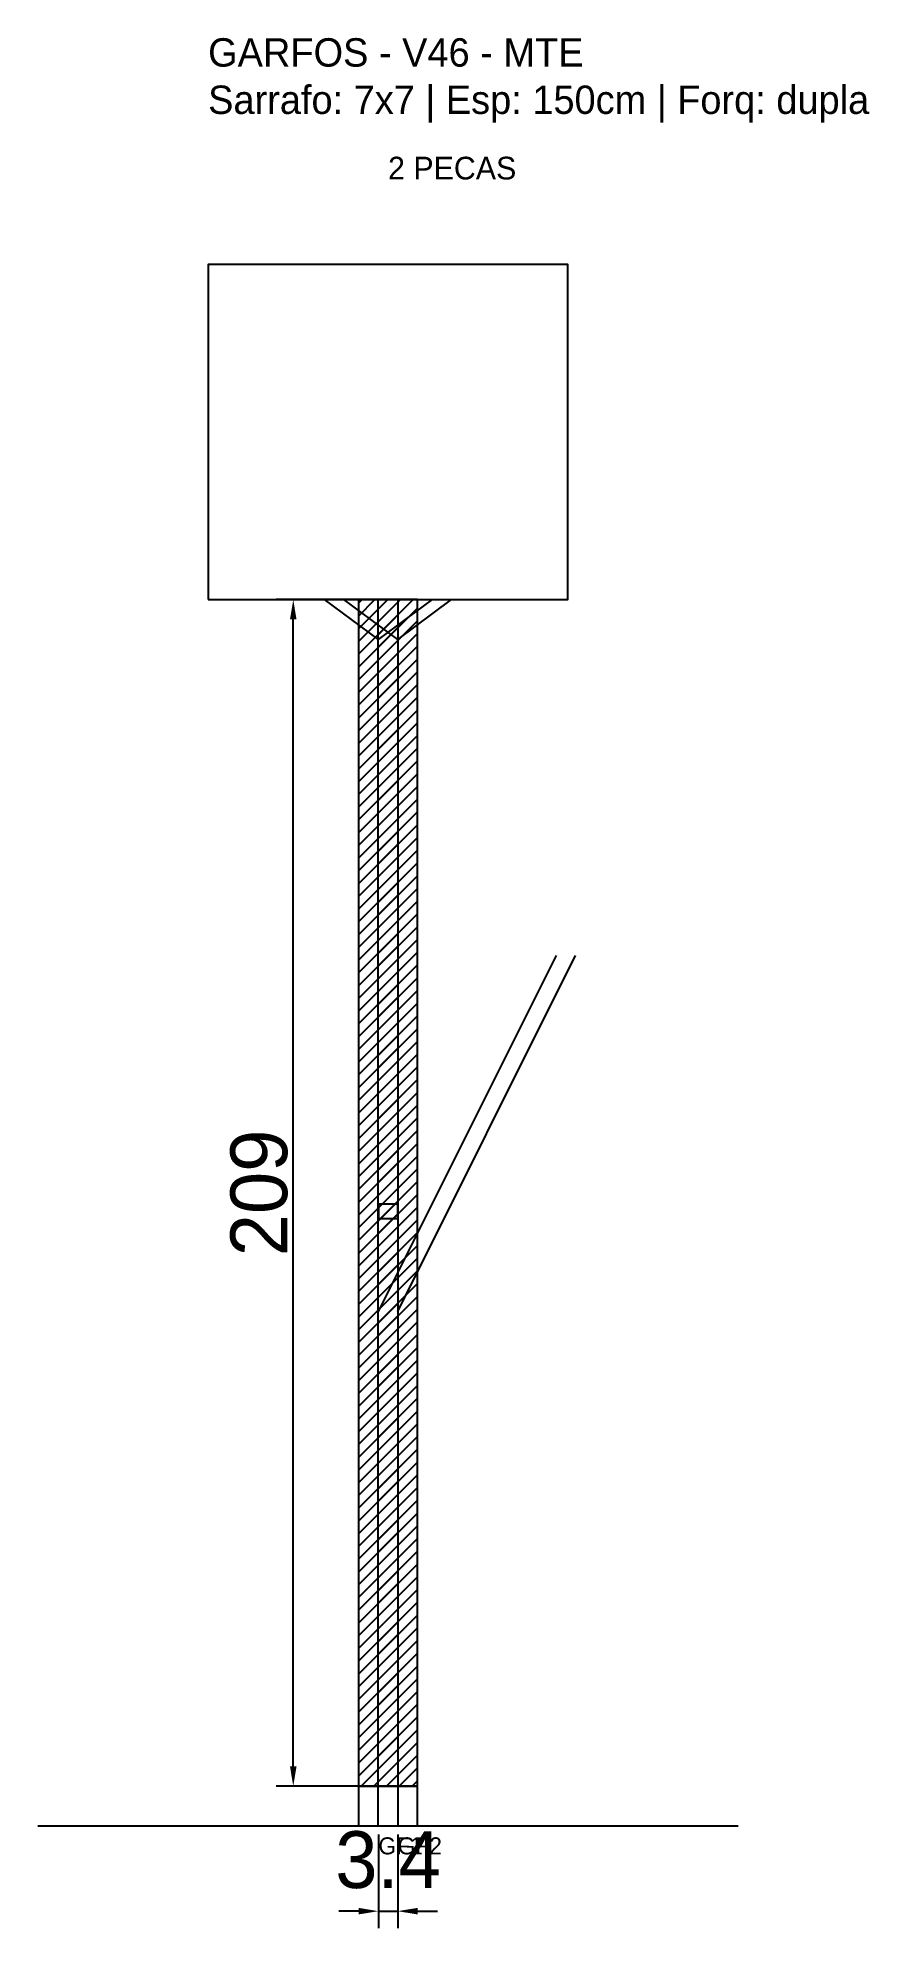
# Model space of a CAD drawing. Header units: metres. Extents: x -30 to 116, y -25 to 308.
import ezdxf

# ---------------------------------------------------------------- set-up
doc = ezdxf.new("R2010")
doc.units = ezdxf.units.M
for name, color, linetype in [('BARRA_ANCORAGEM', 1, 'Continuous'), ('COTA', 241, 'Continuous'), ('GARFOS OK', 3, 'Continuous'), ('NOME DA VIGA', 6, 'Continuous'), ('SARR_7x7', 40, 'Continuous'), ('TIRAS REESCORAMENTO', 252, 'Continuous'), ('VIGAS', 3, 'Continuous')]:
    doc.layers.add(name, color=color, linetype=linetype)
doc.dimstyles.new('EZ DXF', dxfattribs={"dimtxt": 10, "dimasz": 3.5, "dimexe": 3, "dimexo": 1.5, "dimgap": 1, "dimtad": 1, "dimdec": 1, "dimdsep": 46, "dimcen": 2.5, "dimazin": 3, "dimtfac": 1, "dimtmove": 0, "dimatfit": 3})

msp = doc.modelspace()

# ---------------------------------------------------------------- hatches: boundary and pattern name
at = {"layer": 'COTA'}
h = msp.add_hatch(dxfattribs=at)
h.set_pattern_fill('ANSI31', scale=0.5)
h.paths.add_polyline_path([(26.5, 0), (33.5, 0), (33.5, 209), (26.5, 209)])
h = msp.add_hatch(dxfattribs=at)
h.set_pattern_fill('ANSI31', scale=0.5)
h.paths.add_polyline_path([(29.893086, 0), (36.893086, 0), (36.893086, 209), (29.893086, 209)])

# ---------------------------------------------------------------- linework, layer by layer
at = {"layer": 'BARRA_ANCORAGEM'}
for p, q in [((30, 83.6), (61.35, 146.3)), ((33.393086, 83.6), (64.743086, 146.3))]:
    msp.add_line(p, q, dxfattribs=at)
at = {"layer": 'GARFOS OK'}
for p, q in [((30, 202), (20.5, 209)), ((20.5, 209), (39.5, 209)), ((33.393086, 202), (23.893086, 209)), ((23.893086, 209), (42.893086, 209)), ((30, 202), (39.5, 209)), ((33.393086, 202), (42.893086, 209))]:
    msp.add_line(p, q, dxfattribs=at)
at = {"layer": 'GARFOS OK', "linetype": 'CONTINUOUS'}
msp.add_line((-30, -7), (93.393086, -7), dxfattribs=at)
at = {"layer": 'GARFOS OK'}
for points in [[(26.5, 0), (33.5, 0), (33.5, 209), (26.5, 209), (26.5, 0)], [(29.893086, 0), (36.893086, 0), (36.893086, 209), (29.893086, 209), (29.893086, 0)]]:
    msp.add_lwpolyline(points, dxfattribs=at)
at = {"layer": 'SARR_7x7'}
for points in [[(26.5, -7), (33.5, -7), (33.5, 0), (26.5, 0), (26.5, -7)], [(29.893086, -7), (36.893086, -7), (36.893086, 0), (29.893086, 0), (29.893086, -7)]]:
    msp.add_lwpolyline(points, dxfattribs=at)
at = {"layer": 'TIRAS REESCORAMENTO'}
msp.add_lwpolyline([(30, 100), (33.393086, 100), (33.393086, 102.5), (30, 102.5), (30, 100)], dxfattribs=at)
at = {"layer": 'VIGAS'}
msp.add_lwpolyline([(0, 209), (63.393086, 209), (63.393086, 268), (0, 268), (0, 209)], dxfattribs=at)

# ---------------------------------------------------------------- texts
at = {"layer": 'NOME DA VIGA'}
for s, height, p in [('2 PECAS', 4, (31.696543, 283)), ('GF1', 3, (30, -12)), ('GF2', 3, (33.393086, -12))]:
    msp.add_text(s, height=height, dxfattribs=at).set_placement(p)
at = {"layer": 'NOME DA VIGA', "insert": (0, 293), "char_height": 5, "attachment_point": 7}
msp.add_mtext('GARFOS - V46 - MTE\\PSarrafo: 7x7 | Esp: 150cm | Forq: dupla', dxfattribs=at)

# ---------------------------------------------------------------- dimensions: what is measured, and where the dimension line sits
at = {"layer": 'COTA'}
msp.add_linear_dim(base=(15, 0), p1=(30, 0), p2=(30, 209), angle=90, dimstyle='EZ DXF', dxfattribs=at).render()
msp.add_linear_dim(base=(30, -22), p1=(30, -7), p2=(33.393086, -7), dimstyle='EZ DXF', dxfattribs=at).render()

doc.saveas('drawing.dxf')
